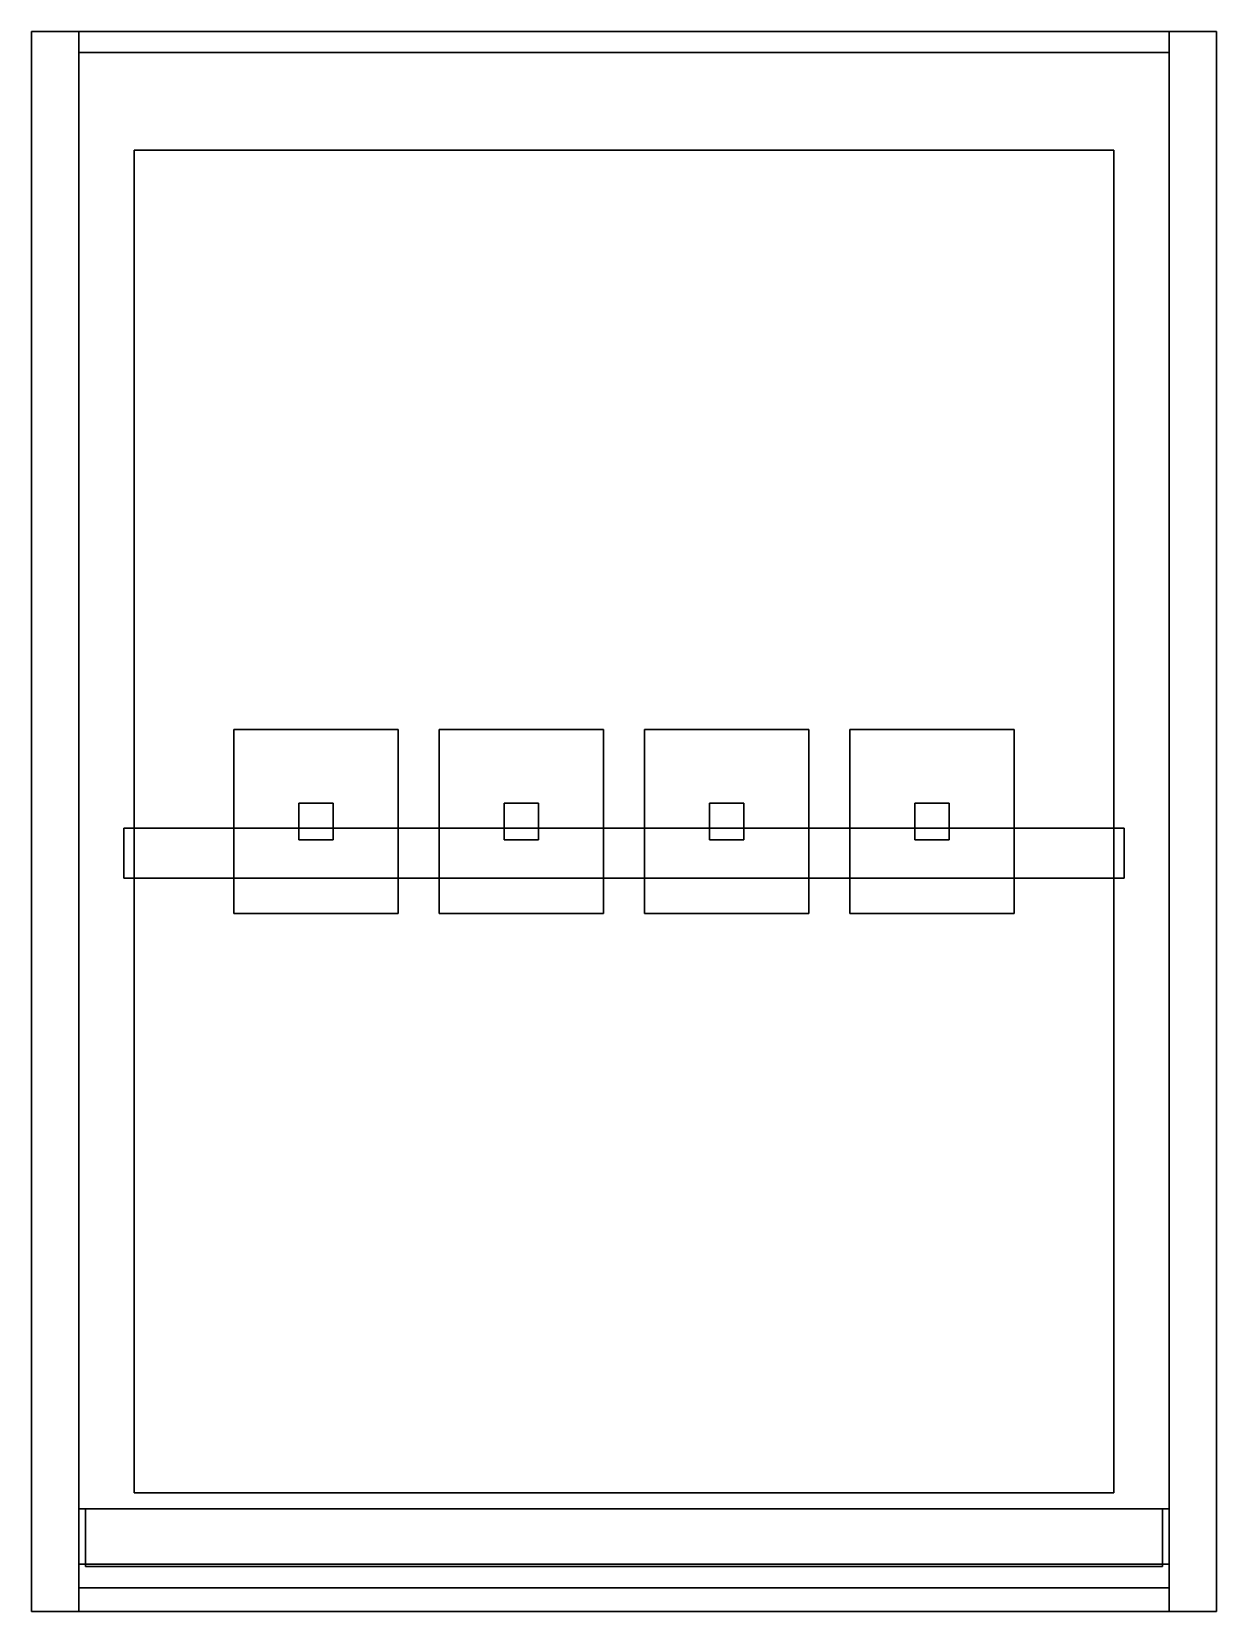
# Model space of a CAD drawing. Header units: millimetres. Extents: x 0 to 450, y -600 to 0.
import ezdxf

# ---------------------------------------------------------------- set-up
doc = ezdxf.new("R2010")
doc.units = ezdxf.units.MM
for name, color, linetype in [('AKSESUAR', 7, 'Continuous'), ('ARKALIK', 7, 'Continuous'), ('ASKILIK', 7, 'Continuous'), ('BAZA', 7, 'Continuous'), ('CEKMECE', 7, 'Continuous'), ('GOVDE', 7, 'Continuous'), ('RAFLAR', 7, 'Continuous')]:
    doc.layers.add(name, color=color, linetype=linetype)

msp = doc.modelspace()

# ---------------------------------------------------------------- linework, layer by layer
at = {"layer": 'AKSESUAR'}
for points in [[(76.8, -335, 1500), (139.2, -335, 1500), (139.2, -265, 1500), (76.8, -265, 1500)], [(76.8, -335, 1840), (139.2, -335, 1840), (139.2, -265, 1840), (76.8, -265, 1840)], [(139.2, -265, 1500), (76.8, -265, 1500), (76.8, -265, 1840), (139.2, -265, 1840)], [(76.8, -265, 1500), (76.8, -335, 1500), (76.8, -335, 1840), (76.8, -265, 1840)], [(139.2, -335, 1500), (139.2, -265, 1500), (139.2, -265, 1840), (139.2, -335, 1840)], [(154.8, -335, 1500), (217.2, -335, 1500), (217.2, -265, 1500), (154.8, -265, 1500)], [(154.8, -335, 1840), (217.2, -335, 1840), (217.2, -265, 1840), (154.8, -265, 1840)], [(217.2, -265, 1500), (154.8, -265, 1500), (154.8, -265, 1840), (217.2, -265, 1840)], [(154.8, -265, 1500), (154.8, -335, 1500), (154.8, -335, 1840), (154.8, -265, 1840)], [(217.2, -335, 1500), (217.2, -265, 1500), (217.2, -265, 1840), (217.2, -335, 1840)], [(232.8, -335, 1500), (295.2, -335, 1500), (295.2, -265, 1500), (232.8, -265, 1500)], [(232.8, -335, 1840), (295.2, -335, 1840), (295.2, -265, 1840), (232.8, -265, 1840)], [(295.2, -265, 1500), (232.8, -265, 1500), (232.8, -265, 1840), (295.2, -265, 1840)], [(232.8, -265, 1500), (232.8, -335, 1500), (232.8, -335, 1840), (232.8, -265, 1840)], [(295.2, -335, 1500), (295.2, -265, 1500), (295.2, -265, 1840), (295.2, -335, 1840)], [(310.8, -335, 1500), (373.2, -335, 1500), (373.2, -265, 1500), (310.8, -265, 1500)], [(310.8, -335, 1840), (373.2, -335, 1840), (373.2, -265, 1840), (310.8, -265, 1840)], [(373.2, -265, 1500), (310.8, -265, 1500), (310.8, -265, 1840), (373.2, -265, 1840)], [(310.8, -265, 1500), (310.8, -335, 1500), (310.8, -335, 1840), (310.8, -265, 1840)], [(373.2, -335, 1500), (373.2, -265, 1500), (373.2, -265, 1840), (373.2, -335, 1840)], [(101.5, -307, 1839.5), (114.5, -307, 1839.5), (114.5, -293, 1839.5), (101.5, -293, 1839.5)], [(101.5, -307, 1944.5), (114.5, -307, 1944.5), (114.5, -293, 1944.5), (101.5, -293, 1944.5)], [(114.5, -293, 1839.5), (101.5, -293, 1839.5), (101.5, -293, 1944.5), (114.5, -293, 1944.5)], [(101.5, -293, 1839.5), (101.5, -307, 1839.5), (101.5, -307, 1944.5), (101.5, -293, 1944.5)], [(114.5, -307, 1839.5), (114.5, -293, 1839.5), (114.5, -293, 1944.5), (114.5, -307, 1944.5)], [(179.5, -307, 1839.5), (192.5, -307, 1839.5), (192.5, -293, 1839.5), (179.5, -293, 1839.5)], [(179.5, -307, 1944.5), (192.5, -307, 1944.5), (192.5, -293, 1944.5), (179.5, -293, 1944.5)], [(192.5, -293, 1839.5), (179.5, -293, 1839.5), (179.5, -293, 1944.5), (192.5, -293, 1944.5)], [(179.5, -293, 1839.5), (179.5, -307, 1839.5), (179.5, -307, 1944.5), (179.5, -293, 1944.5)], [(192.5, -307, 1839.5), (192.5, -293, 1839.5), (192.5, -293, 1944.5), (192.5, -307, 1944.5)], [(257.5, -307, 1839.5), (270.5, -307, 1839.5), (270.5, -293, 1839.5), (257.5, -293, 1839.5)], [(257.5, -307, 1944.5), (270.5, -307, 1944.5), (270.5, -293, 1944.5), (257.5, -293, 1944.5)], [(270.5, -293, 1839.5), (257.5, -293, 1839.5), (257.5, -293, 1944.5), (270.5, -293, 1944.5)], [(257.5, -293, 1839.5), (257.5, -307, 1839.5), (257.5, -307, 1944.5), (257.5, -293, 1944.5)], [(270.5, -307, 1839.5), (270.5, -293, 1839.5), (270.5, -293, 1944.5), (270.5, -307, 1944.5)], [(335.5, -307, 1839.5), (348.5, -307, 1839.5), (348.5, -293, 1839.5), (335.5, -293, 1839.5)], [(335.5, -307, 1944.5), (348.5, -307, 1944.5), (348.5, -293, 1944.5), (335.5, -293, 1944.5)], [(348.5, -293, 1839.5), (335.5, -293, 1839.5), (335.5, -293, 1944.5), (348.5, -293, 1944.5)], [(335.5, -293, 1839.5), (335.5, -307, 1839.5), (335.5, -307, 1944.5), (335.5, -293, 1944.5)], [(348.5, -307, 1839.5), (348.5, -293, 1839.5), (348.5, -293, 1944.5), (348.5, -307, 1944.5)], [(101.5, -307, 1839.5), (114.5, -307, 1839.5), (114.5, -307, 1944.5), (101.5, -307, 1944.5)], [(179.5, -307, 1839.5), (192.5, -307, 1839.5), (192.5, -307, 1944.5), (179.5, -307, 1944.5)], [(257.5, -307, 1839.5), (270.5, -307, 1839.5), (270.5, -307, 1944.5), (257.5, -307, 1944.5)], [(335.5, -307, 1839.5), (348.5, -307, 1839.5), (348.5, -307, 1944.5), (335.5, -307, 1944.5)], [(76.8, -335, 1500), (139.2, -335, 1500), (139.2, -335, 1840), (76.8, -335, 1840)], [(154.8, -335, 1500), (217.2, -335, 1500), (217.2, -335, 1840), (154.8, -335, 1840)], [(232.8, -335, 1500), (295.2, -335, 1500), (295.2, -335, 1840), (232.8, -335, 1840)], [(310.8, -335, 1500), (373.2, -335, 1500), (373.2, -335, 1840), (310.8, -335, 1840)]]:
    msp.add_3dface(points, dxfattribs=at)
at = {"layer": 'ARKALIK'}
for points in [[(18, -8, 18), (432, -8, 18), (432, 0, 18), (18, 0, 18)], [(18, -8, 2482), (432, -8, 2482), (432, 0, 2482), (18, 0, 2482)], [(432, 0, 18), (18, 0, 18), (18, 0, 2482), (432, 0, 2482)], [(18, 0, 18), (18, -8, 18), (18, -8, 2482), (18, 0, 2482)], [(432, -8, 18), (432, 0, 18), (432, 0, 2482), (432, -8, 2482)], [(18, -8, 18), (432, -8, 18), (432, -8, 2482), (18, -8, 2482)]]:
    msp.add_3dface(points, dxfattribs=at)
at = {"layer": 'ASKILIK'}
for points in [[(35, -321.5, 1940.5), (415, -321.5, 1940.5), (415, -302.5, 1940.5), (35, -302.5, 1940.5)], [(35, -321.5, 1959.5), (415, -321.5, 1959.5), (415, -302.5, 1959.5), (35, -302.5, 1959.5)], [(415, -302.5, 1940.5), (35, -302.5, 1940.5), (35, -302.5, 1959.5), (415, -302.5, 1959.5)], [(35, -302.5, 1940.5), (35, -321.5, 1940.5), (35, -321.5, 1959.5), (35, -302.5, 1959.5)], [(415, -321.5, 1940.5), (415, -302.5, 1940.5), (415, -302.5, 1959.5), (415, -321.5, 1959.5)], [(35, -321.5, 1940.5), (415, -321.5, 1940.5), (415, -321.5, 1959.5), (35, -321.5, 1959.5)]]:
    msp.add_3dface(points, dxfattribs=at)
at = {"layer": 'BAZA'}
for points in [[(18, -591), (432, -591), (432, -561), (18, -561)], [(18, -591, 130), (432, -591, 130), (432, -561, 130), (18, -561, 130)], [(432, -561), (18, -561), (18, -561, 130), (432, -561, 130)], [(18, -561), (18, -591), (18, -591, 130), (18, -561, 130)], [(432, -591), (432, -561), (432, -561, 130), (432, -591, 130)], [(18, -591), (432, -591), (432, -591, 130), (18, -591, 130)]]:
    msp.add_3dface(points, dxfattribs=at)
at = {"layer": 'CEKMECE'}
for points in [[(39, -555, 262.5), (411, -555, 262.5), (411, -45, 262.5), (39, -45, 262.5)], [(39, -555, 442.5), (411, -555, 442.5), (411, -45, 442.5), (39, -45, 442.5)], [(411, -45, 262.5), (39, -45, 262.5), (39, -45, 442.5), (411, -45, 442.5)], [(39, -45, 262.5), (39, -555, 262.5), (39, -555, 442.5), (39, -45, 442.5)], [(39, -555, 472.5), (411, -555, 472.5), (411, -45, 472.5), (39, -45, 472.5)], [(39, -555, 652.5), (411, -555, 652.5), (411, -45, 652.5), (39, -45, 652.5)], [(411, -45, 472.5), (39, -45, 472.5), (39, -45, 652.5), (411, -45, 652.5)], [(39, -45, 472.5), (39, -555, 472.5), (39, -555, 652.5), (39, -45, 652.5)], [(39, -555, 682.5), (411, -555, 682.5), (411, -45, 682.5), (39, -45, 682.5)], [(39, -555, 862.5), (411, -555, 862.5), (411, -45, 862.5), (39, -45, 862.5)], [(411, -45, 682.5), (39, -45, 682.5), (39, -45, 862.5), (411, -45, 862.5)], [(39, -45, 682.5), (39, -555, 682.5), (39, -555, 862.5), (39, -45, 862.5)], [(39, -555, 892.5), (411, -555, 892.5), (411, -45, 892.5), (39, -45, 892.5)], [(39, -555, 1072.5), (411, -555, 1072.5), (411, -45, 1072.5), (39, -45, 1072.5)], [(411, -45, 892.5), (39, -45, 892.5), (39, -45, 1072.5), (411, -45, 1072.5)], [(39, -45, 892.5), (39, -555, 892.5), (39, -555, 1072.5), (39, -45, 1072.5)], [(411, -555, 262.5), (411, -45, 262.5), (411, -45, 442.5), (411, -555, 442.5)], [(411, -555, 472.5), (411, -45, 472.5), (411, -45, 652.5), (411, -555, 652.5)], [(411, -555, 682.5), (411, -45, 682.5), (411, -45, 862.5), (411, -555, 862.5)], [(411, -555, 892.5), (411, -45, 892.5), (411, -45, 1072.5), (411, -555, 1072.5)], [(39, -555, 262.5), (411, -555, 262.5), (411, -555, 442.5), (39, -555, 442.5)], [(39, -555, 472.5), (411, -555, 472.5), (411, -555, 652.5), (39, -555, 652.5)], [(39, -555, 682.5), (411, -555, 682.5), (411, -555, 862.5), (39, -555, 862.5)], [(39, -555, 892.5), (411, -555, 892.5), (411, -555, 1072.5), (39, -555, 1072.5)], [(20.5, -583, 250), (429.5, -583, 250), (429.5, -561, 250), (20.5, -561, 250)], [(20.5, -583, 455), (429.5, -583, 455), (429.5, -561, 455), (20.5, -561, 455)], [(429.5, -561, 250), (20.5, -561, 250), (20.5, -561, 455), (429.5, -561, 455)], [(20.5, -561, 250), (20.5, -583, 250), (20.5, -583, 455), (20.5, -561, 455)], [(20.5, -583, 460), (429.5, -583, 460), (429.5, -561, 460), (20.5, -561, 460)], [(20.5, -583, 665), (429.5, -583, 665), (429.5, -561, 665), (20.5, -561, 665)], [(429.5, -561, 460), (20.5, -561, 460), (20.5, -561, 665), (429.5, -561, 665)], [(20.5, -561, 460), (20.5, -583, 460), (20.5, -583, 665), (20.5, -561, 665)], [(20.5, -583, 670), (429.5, -583, 670), (429.5, -561, 670), (20.5, -561, 670)], [(20.5, -583, 875), (429.5, -583, 875), (429.5, -561, 875), (20.5, -561, 875)], [(429.5, -561, 670), (20.5, -561, 670), (20.5, -561, 875), (429.5, -561, 875)], [(20.5, -561, 670), (20.5, -583, 670), (20.5, -583, 875), (20.5, -561, 875)], [(20.5, -583, 880), (429.5, -583, 880), (429.5, -561, 880), (20.5, -561, 880)], [(20.5, -583, 1085), (429.5, -583, 1085), (429.5, -561, 1085), (20.5, -561, 1085)], [(429.5, -561, 880), (20.5, -561, 880), (20.5, -561, 1085), (429.5, -561, 1085)], [(20.5, -561, 880), (20.5, -583, 880), (20.5, -583, 1085), (20.5, -561, 1085)], [(429.5, -583, 250), (429.5, -561, 250), (429.5, -561, 455), (429.5, -583, 455)], [(429.5, -583, 460), (429.5, -561, 460), (429.5, -561, 665), (429.5, -583, 665)], [(429.5, -583, 670), (429.5, -561, 670), (429.5, -561, 875), (429.5, -583, 875)], [(429.5, -583, 880), (429.5, -561, 880), (429.5, -561, 1085), (429.5, -583, 1085)], [(20.5, -583, 250), (429.5, -583, 250), (429.5, -583, 455), (20.5, -583, 455)], [(20.5, -583, 460), (429.5, -583, 460), (429.5, -583, 665), (20.5, -583, 665)], [(20.5, -583, 670), (429.5, -583, 670), (429.5, -583, 875), (20.5, -583, 875)], [(20.5, -583, 880), (429.5, -583, 880), (429.5, -583, 1085), (20.5, -583, 1085)]]:
    msp.add_3dface(points, dxfattribs=at)
at = {"layer": 'GOVDE'}
for points in [[(0, -600), (18, -600), (18, 0), (0, 0)], [(0, -600, 2500), (18, -600, 2500), (18, 0, 2500), (0, 0, 2500)], [(18, 0), (0, 0), (0, 0, 2500), (18, 0, 2500)], [(0, 0), (0, -600), (0, -600, 2500), (0, 0, 2500)], [(18, -600), (18, 0), (18, 0, 2500), (18, -600, 2500)], [(18, -600), (432, -600), (432, 0), (18, 0)], [(18, -600, 18), (432, -600, 18), (432, 0, 18), (18, 0, 18)], [(432, 0), (18, 0), (18, 0, 18), (432, 0, 18)], [(18, 0), (18, -600), (18, -600, 18), (18, 0, 18)], [(18, -600, 2482), (432, -600, 2482), (432, 0, 2482), (18, 0, 2482)], [(18, -600, 2500), (432, -600, 2500), (432, 0, 2500), (18, 0, 2500)], [(432, 0, 2482), (18, 0, 2482), (18, 0, 2500), (432, 0, 2500)], [(18, 0, 2482), (18, -600, 2482), (18, -600, 2500), (18, 0, 2500)], [(432, -600), (450, -600), (450, 0), (432, 0)], [(432, -600, 2500), (450, -600, 2500), (450, 0, 2500), (432, 0, 2500)], [(450, 0), (432, 0), (432, 0, 2500), (450, 0, 2500)], [(432, 0), (432, -600), (432, -600, 2500), (432, 0, 2500)], [(432, -600), (432, 0), (432, 0, 18), (432, -600, 18)], [(432, -600, 2482), (432, 0, 2482), (432, 0, 2500), (432, -600, 2500)], [(450, -600), (450, 0), (450, 0, 2500), (450, -600, 2500)], [(0, -600), (18, -600), (18, -600, 2500), (0, -600, 2500)], [(18, -600), (432, -600), (432, -600, 18), (18, -600, 18)], [(18, -600, 2482), (432, -600, 2482), (432, -600, 2500), (18, -600, 2500)], [(432, -600), (450, -600), (450, -600, 2500), (432, -600, 2500)]]:
    msp.add_3dface(points, dxfattribs=at)
at = {"layer": 'RAFLAR'}
for points in [[(18, -582, 2126), (432, -582, 2126), (432, 0, 2126), (18, 0, 2126)], [(18, -582, 2144), (432, -582, 2144), (432, 0, 2144), (18, 0, 2144)], [(432, 0, 2126), (18, 0, 2126), (18, 0, 2144), (432, 0, 2144)], [(18, 0, 2126), (18, -582, 2126), (18, -582, 2144), (18, 0, 2144)], [(18, -582, 1181), (432, -582, 1181), (432, 0, 1181), (18, 0, 1181)], [(18, -582, 1199), (432, -582, 1199), (432, 0, 1199), (18, 0, 1199)], [(432, 0, 1181), (18, 0, 1181), (18, 0, 1199), (432, 0, 1199)], [(18, 0, 1181), (18, -582, 1181), (18, -582, 1199), (18, 0, 1199)], [(18, -582, 1481), (432, -582, 1481), (432, 0, 1481), (18, 0, 1481)], [(18, -582, 1499), (432, -582, 1499), (432, 0, 1499), (18, 0, 1499)], [(432, 0, 1481), (18, 0, 1481), (18, 0, 1499), (432, 0, 1499)], [(18, 0, 1481), (18, -582, 1481), (18, -582, 1499), (18, 0, 1499)], [(432, -582, 2126), (432, 0, 2126), (432, 0, 2144), (432, -582, 2144)], [(432, -582, 1181), (432, 0, 1181), (432, 0, 1199), (432, -582, 1199)], [(432, -582, 1481), (432, 0, 1481), (432, 0, 1499), (432, -582, 1499)], [(18, -582, 2126), (432, -582, 2126), (432, -582, 2144), (18, -582, 2144)], [(18, -582, 1181), (432, -582, 1181), (432, -582, 1199), (18, -582, 1199)], [(18, -582, 1481), (432, -582, 1481), (432, -582, 1499), (18, -582, 1499)]]:
    msp.add_3dface(points, dxfattribs=at)

doc.saveas('drawing.dxf')
